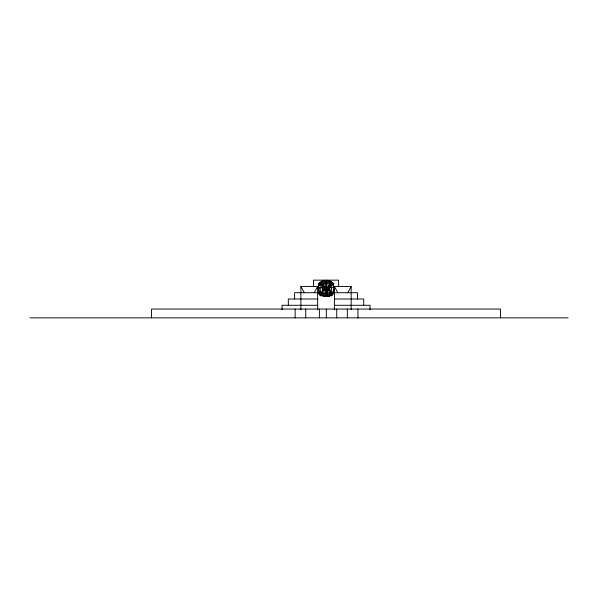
<?xml version="1.0" encoding="UTF-8"?>
<svg xmlns="http://www.w3.org/2000/svg" width="598" height="598" viewBox="0 0 598 598"><rect width="100%" height="100%" fill="white"/><g stroke="black" fill="none" stroke-linecap="round" stroke-linejoin="round"><path stroke-width="0.9" d="M326.433 296.115L326.074 280.395M322.636 295.689L320.902 293.558L320.58 292.198L321.044 284.91L321.918 282.346L330.53 282.346L329.64 283.549L329.909 284.91L329.229 287.683L330.432 292.198L329.476 296.115L323.271 296.115L323.271 295.023C321.298 291.48 324.064 287.354 322.905 283.549L321.634 281.643L319.414 283.549L323.189 280.395L321.634 281.643L321.253 283.549L324.849 287.683L322.606 292.198L322.128 295.023L322.636 295.689C319.085 294.687 318.181 290.957 318.375 287.683L319.414 283.549L321.634 281.643L330.664 281.643L331.868 292.198L331.546 293.558L329.812 295.689C333.265 294.508 334.103 290.964 333.931 287.683L332.892 283.549L328.967 280.395L323.189 280.395L318.42 283.549L318.644 286.3M332.854 284.91L332.907 283.549L330.664 281.643M328.967 280.395L333.736 283.549L333.422 286.3L333.662 284.91L318.405 284.91L318.734 286.3M329.812 295.689L330.432 295.023L322.128 295.023L323.391 295.689L323.271 296.115L325.641 295.023L325.962 292.198L324.654 290.217L326.919 289.866L327.876 290.217L327.143 292.198L327.308 295.023L329.476 296.115L329.177 295.689L330.432 295.023L330.171 293.558L330.687 292.198L329.229 287.683L331.404 284.91M330.238 295.547L331.397 295.689L333.602 293.558L333.407 289.492M323.697 295.547L320.76 295.689L318.555 293.558L319.003 287.683M332.503 294.268L331.763 295.689L329.177 295.689M314.301 292.714L317.65 286.435L317.65 309.771M329.476 295.023L330.26 293.558M347.819 292.714L351.168 286.435L333.019 286.435M327.143 292.198L328.452 290.217L327.906 287.683L331.195 283.549M323.787 290.217L324.789 289.17L324.849 287.683L322.905 290.217L329.842 290.217L327.906 287.683L330.515 293.558L327.45 296.115M329.909 284.91L326.373 287.683L322.651 284.91M321.44 281.972L323.525 280.395M326.104 289.866L325.17 290.217L326.523 291.151L327.345 290.792L326.508 292.198L325.798 290.792L325.962 292.198M326.919 289.866L328.452 290.217L326.508 289.686L324.654 290.217L324.789 289.17L328.13 289.17L329.132 290.217M323.271 296.115L326.284 295.689L329.476 296.115M321.836 283.549L318.42 283.549L319.444 284.91M322.905 283.549L329.64 283.549M330.612 283.549L333.736 283.549M300.891 309.771L300.891 286.435L318.121 286.435M318.375 287.683L333.931 287.683M318.375 292.198L333.781 292.198M317.65 292.714L294.612 292.714L294.612 299M334.409 292.714L357.454 292.714L357.454 299M318.555 293.558L333.602 293.558M321.044 284.91L323.331 287.683L321.881 292.198L322.397 293.558L324.878 295.524L328.04 295.524M323.578 295.689L320.304 295.689L319.564 294.268M317.65 299L288.326 299L288.326 305.286M334.409 299L363.741 299L363.741 305.286M317.65 305.286L282.039 305.286L282.039 309.771M334.409 305.286L370.02 305.286L370.02 309.771M29.9 317.852L568.1 317.852M328.541 280.395L329.932 281.449M324.878 295.524L325.417 296.115M337.765 292.714L334.409 286.435L334.409 309.771M322.494 293.558L323.271 295.023M300.891 286.435L304.247 292.714M326.284 295.689L326.366 296.115M318.891 287.683L318.981 292.198M500.504 317.852L500.504 309.054L151.556 309.054L151.556 317.852M357.933 309.054L357.933 317.852M351.168 286.435L351.168 309.771M347.333 309.054L347.333 317.852M338.603 286.435L338.603 280.148L313.464 280.148L313.464 286.435M336.734 309.054L336.734 317.852M326.508 289.686L326.508 290.217M326.463 289.17L326.463 289.866M326.463 295.023L326.463 295.524M326.284 284.91L326.284 287.683M326.321 309.054L326.321 317.852M319.377 309.054L319.377 317.852M305.742 309.054L305.742 317.852M295.143 309.054L295.143 317.852"/></g></svg>
